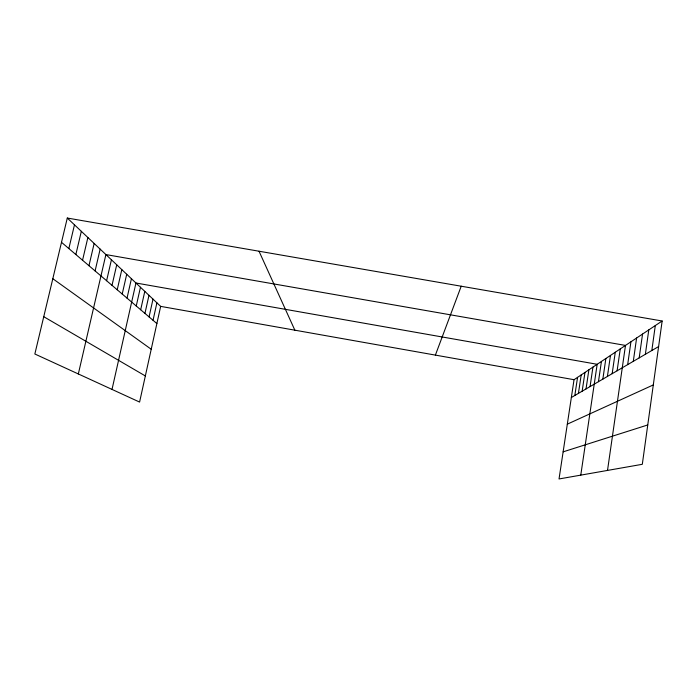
<?xml version="1.0" encoding="UTF-8"?>
<svg xmlns="http://www.w3.org/2000/svg" width="697" height="697" viewBox="0 0 697 697"><rect width="100%" height="100%" fill="white"/><g stroke="black" fill="none" stroke-linecap="round" stroke-linejoin="round"><path stroke-width="1.05" d="M662.15 320.995L642.312 464.298L559.029 478.961L574.04 379.699L662.15 320.995L67.295 218.039L34.85 353.998L139.592 402.073L160.659 306.375L67.295 218.039M645.361 354.303L648.785 329.899M651.826 350.521L655.302 325.551M633.294 361.342L636.614 338.01M639.184 357.901L642.556 334.046M607.514 470.423L625.488 345.424L105.9 254.571L78.334 373.958M627.666 364.636L630.924 341.8M612.158 373.688L615.277 352.229M617.106 370.795L620.269 348.892M598.453 381.686L601.433 361.447M602.844 379.124L605.867 358.493M607.401 376.458L610.476 355.426M586.029 388.943L588.887 369.811M590.054 386.591L592.947 367.101M580.775 475.127L597.172 364.287L135.95 282.999L112.017 389.423M574.825 395.487L577.552 377.356M578.423 393.378L581.193 374.934M582.152 391.2L584.966 372.416M149.071 316.908L153 299.135M153.044 320.289L156.895 302.82M140.681 309.764L144.793 291.363M144.95 313.397L148.975 295.319M136.255 305.992L140.454 287.26M122.219 294.038L126.706 274.252M127.028 298.133L131.419 278.713M117.218 289.778L121.809 269.617M106.606 280.734L111.424 259.789M112.017 285.343L116.721 264.808M95.097 270.933L100.15 249.125M88.963 265.705L94.147 243.453M82.551 260.251L87.883 237.52M68.846 248.568L74.474 224.835M75.851 254.544L81.331 231.326M435.39 355.104L461.214 286.214M571.348 397.517L658.613 346.557M567.314 424.159L653.298 384.927M563.132 451.848L647.757 424.952M160.659 306.375L574.04 379.699M43.754 316.699L145.342 375.944M52.815 278.722L151.223 349.249M61.502 242.312L156.877 323.556M259.023 251.225L294.857 330.178"/></g></svg>
